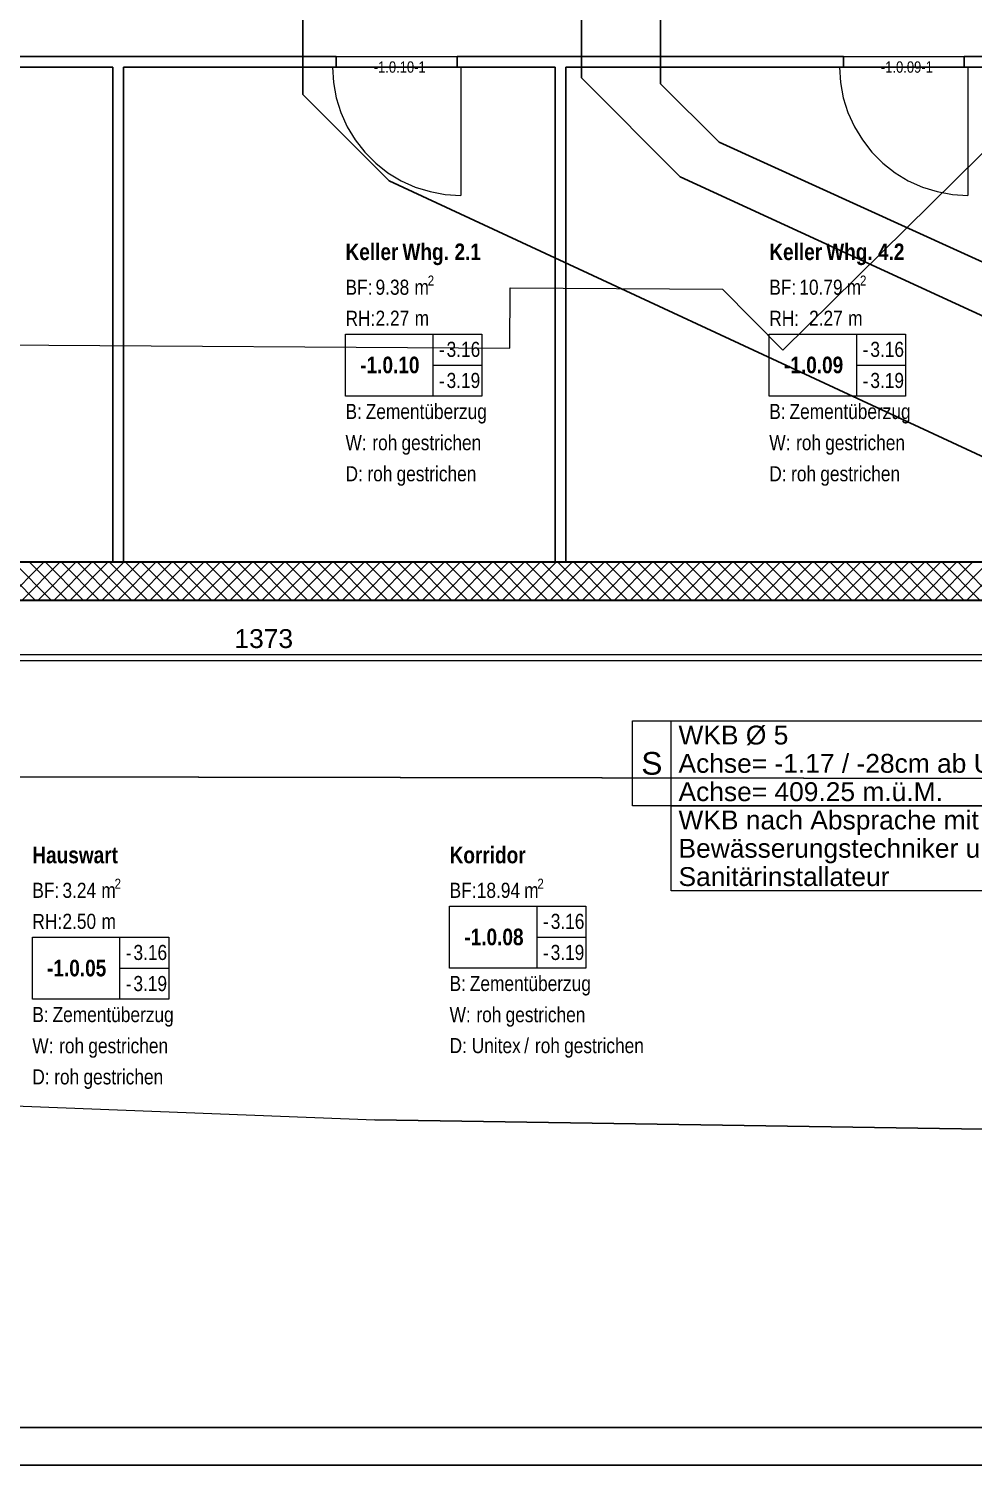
# Model space of a CAD drawing. Extents: x 885 to 2021, y 330 to 1122.
# Drawn here: x 1142.2 to 1267.4, y 362 to 552.3 of the extents above; entities that cross this region are included whole.
import ezdxf
from ezdxf.lldxf.tags import DXFTag

# ---------------------------------------------------------------- set-up
doc = ezdxf.new("R2010")
doc.units = 0
doc.layers.get('0').update_dxf_attribs({"lineweight": 18})
for name, color, linetype, lineweight in [('000 Kataster', 7, 'Continuous', 25), ('000 Kataster Abbruch', 7, 'Continuous', 25), ('000-3 Kataster Parzellengrenzen', 7, 'Continuous', 25), ('010 Aussenwände Bauteilschraffuren Neu', 7, 'Continuous', 25), ('010 Aussenwände Neu', 7, 'Continuous', 25), ('010 Türen Neu', 7, 'Continuous', 25), ('016 Trennwände Neu', 7, 'Continuous', 25), ('030 Bodenaufbauten Neu', 7, 'Continuous', 25), ('035 Decken Neu', 7, 'Continuous', 25), ('080 Raum Innen Kontur Neu', 7, 'Continuous', 25), ('080 Raum Innen Text Neu', 7, 'Continuous', 25), ('080 Raum Innen Textrahmen Neu', 7, 'Continuous', 25), ('160 Beschriftungen Ausführung Neu', 7, 'Continuous', 25)]:
    doc.layers.add(name, color=color, linetype=linetype, lineweight=lineweight)
for name, color, linetype, lineweight, true_color in [('A_Durchbruchbeschriftung', 7, 'Continuous', 18, 0x008080), ('A_Mass_Aussparungen', 7, 'Continuous', 18, 0x0080ff), ('GP_Kopf', 7, 'Continuous', 25, 0xffff80), ('S_Schmutzwasser_Einlage', 7, 'fein_strichliert-A0T8DHYQAL', 25, 0xcc6600)]:
    doc.layers.add(name, color=color, linetype=linetype, lineweight=lineweight, true_color=true_color)
doc.styles.get("Standard").update_dxf_attribs({"font": 'arial.ttf'})
tags = doc.linetypes.add('fein_strichliert-A0T8DHYQAL', pattern=[4, 1, -2, 1]).pattern_tags.tags
tags[8:9] = [DXFTag(74, 4), DXFTag(75, 0), DXFTag(340, '0'), DXFTag(46, 0.0), DXFTag(50, 0.0), DXFTag(44, 0.0), DXFTag(45, 0.0)]
tags[6:7] = [DXFTag(74, 4), DXFTag(75, 0), DXFTag(340, '0'), DXFTag(46, 0.0), DXFTag(50, 0.0), DXFTag(44, 0.0), DXFTag(45, 0.0)]
tags[4:5] = [DXFTag(74, 4), DXFTag(75, 0), DXFTag(340, '0'), DXFTag(46, 0.0), DXFTag(50, 0.0), DXFTag(44, 0.0), DXFTag(45, 0.0)]
tags = doc.linetypes.add('Strich 2_1mm', pattern=[0.003, 0.002, -0.001]).pattern_tags.tags
tags[6:7] = [DXFTag(74, 4), DXFTag(75, 0), DXFTag(340, '0'), DXFTag(46, 1.0), DXFTag(50, 0.0), DXFTag(44, 0.0), DXFTag(45, 0.0)]
tags[4:5] = [DXFTag(74, 4), DXFTag(75, 0), DXFTag(340, '0'), DXFTag(46, 1.0), DXFTag(50, 0.0), DXFTag(44, 0.0), DXFTag(45, 0.0)]
tags = doc.linetypes.add('Strich 6_1mm', pattern=[0.35, 0.3, -0.05]).pattern_tags.tags
tags[6:7] = [DXFTag(74, 4), DXFTag(75, 0), DXFTag(340, '0'), DXFTag(46, 1.0), DXFTag(50, 0.0), DXFTag(44, 0.0), DXFTag(45, 0.0)]
tags[4:5] = [DXFTag(74, 4), DXFTag(75, 0), DXFTag(340, '0'), DXFTag(46, 1.0), DXFTag(50, 0.0), DXFTag(44, 0.0), DXFTag(45, 0.0)]
tags = doc.linetypes.add('Strichpunkt 3_1_1mm Achsen', pattern=[0.005, 0.003, -0.001, 0, -0.001]).pattern_tags.tags
tags[10:11] = [DXFTag(74, 4), DXFTag(75, 0), DXFTag(340, '0'), DXFTag(46, 1.0), DXFTag(50, 0.0), DXFTag(44, 0.0), DXFTag(45, 0.0)]
tags[8:9] = [DXFTag(74, 4), DXFTag(75, 0), DXFTag(340, '0'), DXFTag(46, 1.0), DXFTag(50, 0.0), DXFTag(44, 0.0), DXFTag(45, 0.0)]
tags[6:7] = [DXFTag(74, 4), DXFTag(75, 0), DXFTag(340, '0'), DXFTag(46, 1.0), DXFTag(50, 0.0), DXFTag(44, 0.0), DXFTag(45, 0.0)]
tags[4:5] = [DXFTag(74, 4), DXFTag(75, 0), DXFTag(340, '0'), DXFTag(46, 1.0), DXFTag(50, 0.0), DXFTag(44, 0.0), DXFTag(45, 0.0)]
tags = doc.linetypes.add('Unsichtbare Linie', pattern='A,0,[1,5773_032 -1.UG1.shx,S=10,R=0,X=0,Y=0],-10,0', length=10).pattern_tags.tags
tags[14:15] = [DXFTag(74, 4), DXFTag(75, 0), DXFTag(340, '0'), DXFTag(46, 1.0), DXFTag(50, 0.0), DXFTag(44, 0.0), DXFTag(45, 0.0)]
tags[12:13] = [DXFTag(74, 4), DXFTag(75, 0), DXFTag(340, '0'), DXFTag(46, 1.0), DXFTag(50, 0.0), DXFTag(44, 0.0), DXFTag(45, 0.0)]

# ---------------------------------------------------------------- blocks, each defined once
blk = doc.blocks.new('Polygon-A0T8DHY5AL', base_point=(891.37, 366.97))
at = {"color": 0, "linetype": 'ByBlock', "lineweight": -2, "ltscale": 0.25}
blk.add_line((1931.37, 366.97), (891.37, 366.97), dxfattribs=at)
blk = doc.blocks.new('Polygon-A0T8DHY7AL', base_point=(886.37, 361.97))
at = {"color": 0, "linetype": 'ByBlock', "lineweight": -2, "ltscale": 0.25}
blk.add_line((1936.37, 361.97), (886.37, 361.97), dxfattribs=at)
blk = doc.blocks.new('Referenz-A0T8DHYSAL', base_point=(1035.58, 400))
at = {"layer": 'S_Schmutzwasser_Einlage', "color": 0, "lineweight": -2}
for p, q in [((1215.46, 648.2), (1215.46, 545.76)), ((1225.96, 646.63), (1225.96, 544.99)), ((1178.54, 553.54), (1178.54, 543.57)), ((1215.46, 545.76), (1228.55, 532.67)), ((1225.96, 544.99), (1233.71, 537.24)), ((1178.54, 543.57), (1189.98, 532.13)), ((1233.71, 537.24), (1299.26, 507.46)), ((1189.98, 532.13), (1269.62, 495.14)), ((1228.55, 532.67), (1293.9, 502.62))]:
    blk.add_line(p, q, dxfattribs=at)
blk = doc.blocks.new('Referenz-A0T8DHYUAL', base_point=(896.59, 372.19))
at = {"layer": '000 Kataster', "color": 0, "linetype": 'Strich 6_1mm', "lineweight": 13, "ltscale": 0.002197}
blk.add_line((1056.37, 453.35), (1586.81, 452.33), dxfattribs=at)
at = {"layer": '000 Kataster', "color": 0, "linetype": 'Continuous', "lineweight": 13, "ltscale": 0.0169}
for p, q in [((1586.81, 452.33), (1056.37, 453.35)), ((1113.51, 410.61), (1188.1, 407.74)), ((1113.51, 410.61), (1188.1, 407.74)), ((1188.1, 407.74), (1488.57, 403.14)), ((1488.57, 403.14), (1188.1, 407.74))]:
    blk.add_line(p, q, dxfattribs=at)
at = {"layer": '000 Kataster Abbruch', "color": 0, "linetype": 'Strich 2_1mm', "lineweight": 13, "ltscale": 0.002197}
for p, q in [((1242.17, 509.68), (1294.91, 561.77)), ((1205.96, 509.96), (1206.01, 517.96)), ((1206.01, 517.96), (1234.15, 517.79)), ((1234.15, 517.79), (1242.17, 509.68)), ((1101.76, 510.62), (1205.96, 509.96))]:
    blk.add_line(p, q, dxfattribs=at)
at = {"layer": '000-3 Kataster Parzellengrenzen', "color": 0, "linetype": 'Continuous', "lineweight": -2, "ltscale": 0.0625}
for p, q in [((1056.37, 453.35), (1721.15, 452.07)), ((1721.15, 452.07), (1056.37, 453.35))]:
    blk.add_line(p, q, dxfattribs=at)
at = {"layer": '010 Aussenwände Bauteilschraffuren Neu', "color": 0, "linetype": 'Continuous', "lineweight": 0, "ltscale": 0.0169}
for p, q in [((1143.1, 476.6), (1138.1, 481.6)), ((1139.24, 476.6), (1144.24, 481.6)), ((1145.22, 476.6), (1140.22, 481.6)), ((1141.36, 476.6), (1146.36, 481.6)), ((1147.34, 476.6), (1142.34, 481.6)), ((1143.48, 476.6), (1148.48, 481.6)), ((1149.46, 476.6), (1144.46, 481.6)), ((1145.6, 476.6), (1150.6, 481.6)), ((1151.58, 476.6), (1146.58, 481.6)), ((1147.73, 476.6), (1152.73, 481.6)), ((1153.7, 476.6), (1148.7, 481.6)), ((1149.85, 476.6), (1154.85, 481.6)), ((1155.83, 476.6), (1150.83, 481.6)), ((1151.97, 476.6), (1156.97, 481.6)), ((1157.95, 476.6), (1152.95, 481.6)), ((1154.09, 476.6), (1159.09, 481.6)), ((1160.07, 476.6), (1155.07, 481.6)), ((1156.21, 476.6), (1161.21, 481.6)), ((1162.19, 476.6), (1157.19, 481.6)), ((1158.33, 476.6), (1163.33, 481.6)), ((1164.31, 476.6), (1159.31, 481.6)), ((1160.45, 476.6), (1165.45, 481.6)), ((1166.43, 476.6), (1161.43, 481.6)), ((1162.58, 476.6), (1167.58, 481.6)), ((1168.55, 476.6), (1163.55, 481.6)), ((1164.7, 476.6), (1169.7, 481.6)), ((1170.68, 476.6), (1165.68, 481.6)), ((1166.82, 476.6), (1171.82, 481.6)), ((1172.8, 476.6), (1167.8, 481.6)), ((1168.94, 476.6), (1173.94, 481.6)), ((1174.92, 476.6), (1169.92, 481.6)), ((1171.06, 476.6), (1176.06, 481.6)), ((1177.04, 476.6), (1172.04, 481.6)), ((1173.18, 476.6), (1178.18, 481.6)), ((1179.16, 476.6), (1174.16, 481.6)), ((1175.3, 476.6), (1180.3, 481.6)), ((1181.28, 476.6), (1176.28, 481.6)), ((1177.42, 476.6), (1182.42, 481.6)), ((1183.4, 476.6), (1178.4, 481.6)), ((1179.55, 476.6), (1184.55, 481.6)), ((1185.52, 476.6), (1180.52, 481.6)), ((1181.67, 476.6), (1186.67, 481.6)), ((1187.65, 476.6), (1182.65, 481.6)), ((1183.79, 476.6), (1188.79, 481.6)), ((1189.77, 476.6), (1184.77, 481.6)), ((1185.91, 476.6), (1190.91, 481.6)), ((1191.89, 476.6), (1186.89, 481.6)), ((1188.03, 476.6), (1193.03, 481.6)), ((1194.01, 476.6), (1189.01, 481.6)), ((1190.15, 476.6), (1195.15, 481.6)), ((1196.13, 476.6), (1191.13, 481.6)), ((1192.27, 476.6), (1197.27, 481.6)), ((1198.25, 476.6), (1193.25, 481.6)), ((1194.4, 476.6), (1199.4, 481.6)), ((1200.37, 476.6), (1195.37, 481.6)), ((1196.52, 476.6), (1201.52, 481.6)), ((1202.5, 476.6), (1197.5, 481.6)), ((1198.64, 476.6), (1203.64, 481.6)), ((1204.62, 476.6), (1199.62, 481.6)), ((1200.76, 476.6), (1205.76, 481.6)), ((1206.74, 476.6), (1201.74, 481.6)), ((1202.88, 476.6), (1207.88, 481.6)), ((1208.86, 476.6), (1203.86, 481.6)), ((1205, 476.6), (1210, 481.6)), ((1210.98, 476.6), (1205.98, 481.6)), ((1207.12, 476.6), (1212.12, 481.6)), ((1213.1, 476.6), (1208.1, 481.6)), ((1209.24, 476.6), (1214.24, 481.6)), ((1215.22, 476.6), (1210.22, 481.6)), ((1211.37, 476.6), (1216.37, 481.6)), ((1217.34, 476.6), (1212.34, 481.6)), ((1213.49, 476.6), (1218.49, 481.6)), ((1219.47, 476.6), (1214.47, 481.6)), ((1215.61, 476.6), (1220.61, 481.6)), ((1221.59, 476.6), (1216.59, 481.6)), ((1217.73, 476.6), (1222.73, 481.6)), ((1223.71, 476.6), (1218.71, 481.6)), ((1219.85, 476.6), (1224.85, 481.6)), ((1225.83, 476.6), (1220.83, 481.6)), ((1221.97, 476.6), (1226.97, 481.6)), ((1227.95, 476.6), (1222.95, 481.6)), ((1224.09, 476.6), (1229.09, 481.6)), ((1230.07, 476.6), (1225.07, 481.6)), ((1226.21, 476.6), (1231.21, 481.6)), ((1232.19, 476.6), (1227.19, 481.6)), ((1228.34, 476.6), (1233.34, 481.6)), ((1234.31, 476.6), (1229.31, 481.6)), ((1230.46, 476.6), (1235.46, 481.6)), ((1236.44, 476.6), (1231.44, 481.6)), ((1232.58, 476.6), (1237.58, 481.6)), ((1238.56, 476.6), (1233.56, 481.6)), ((1234.7, 476.6), (1239.7, 481.6)), ((1240.68, 476.6), (1235.68, 481.6)), ((1236.82, 476.6), (1241.82, 481.6)), ((1242.8, 476.6), (1237.8, 481.6)), ((1238.94, 476.6), (1243.94, 481.6)), ((1244.92, 476.6), (1239.92, 481.6)), ((1241.06, 476.6), (1246.06, 481.6)), ((1247.04, 476.6), (1242.04, 481.6)), ((1243.19, 476.6), (1248.19, 481.6)), ((1249.16, 476.6), (1244.16, 481.6)), ((1245.31, 476.6), (1250.31, 481.6)), ((1251.29, 476.6), (1246.29, 481.6)), ((1247.43, 476.6), (1252.43, 481.6)), ((1253.41, 476.6), (1248.41, 481.6)), ((1249.55, 476.6), (1254.55, 481.6)), ((1255.53, 476.6), (1250.53, 481.6)), ((1251.67, 476.6), (1256.67, 481.6)), ((1257.65, 476.6), (1252.65, 481.6)), ((1253.79, 476.6), (1258.79, 481.6)), ((1259.77, 476.6), (1254.77, 481.6)), ((1255.91, 476.6), (1260.91, 481.6)), ((1261.89, 476.6), (1256.89, 481.6)), ((1258.03, 476.6), (1263.03, 481.6)), ((1264.01, 476.6), (1259.01, 481.6)), ((1260.16, 476.6), (1265.16, 481.6)), ((1266.13, 476.6), (1261.13, 481.6)), ((1262.28, 476.6), (1267.28, 481.6)), ((1268.26, 476.6), (1263.26, 481.6)), ((1264.4, 476.6), (1269.4, 481.6)), ((1270.38, 476.6), (1265.38, 481.6)), ((1266.52, 476.6), (1271.52, 481.6))]:
    blk.add_line(p, q, dxfattribs=at)
at = {"layer": '010 Aussenwände Neu', "color": 0, "lineweight": 35}
for p, q in [((1279.18, 481.6), (1041.78, 481.6)), ((1041.78, 476.6), (1532.88, 476.6))]:
    blk.add_line(p, q, dxfattribs=at)
at = {"layer": '010 Türen Neu', "color": 0, "lineweight": -2}
for p, q in [((1182.98, 548.6), (1182.98, 547.2)), ((1182.98, 548.6), (1182.98, 547.2)), ((1198.98, 548.6), (1198.98, 547.2)), ((1198.98, 548.6), (1198.98, 547.2)), ((1250.18, 548.6), (1250.18, 547.2)), ((1250.18, 548.6), (1250.18, 547.2)), ((1266.18, 548.6), (1266.18, 547.2)), ((1266.18, 548.6), (1266.18, 547.2))]:
    blk.add_line(p, q, dxfattribs=at)
at = {"layer": '010 Türen Neu', "color": 0, "linetype": 'Strichpunkt 3_1_1mm Achsen', "lineweight": 13, "ltscale": 0.0169}
for p, q in [((1182.98, 548.6), (1198.98, 548.6)), ((1250.18, 548.6), (1266.18, 548.6)), ((1182.98, 547.2), (1198.98, 547.2)), ((1250.18, 547.2), (1266.18, 547.2))]:
    blk.add_line(p, q, dxfattribs=at)
at = {"layer": '010 Türen Neu', "color": 0, "lineweight": 13}
for p, q in [((1182.98, 547.2), (1182.98, 548.6)), ((1182.98, 548.6), (1182.98, 547.2)), ((1198.98, 547.2), (1198.98, 548.6)), ((1198.98, 548.6), (1198.98, 547.2)), ((1250.18, 548.6), (1250.18, 547.2)), ((1250.18, 547.2), (1250.18, 548.6)), ((1266.18, 547.2), (1266.18, 548.6)), ((1266.18, 548.6), (1266.18, 547.2)), ((1199.48, 547.2), (1199.48, 530.2)), ((1266.68, 547.2), (1266.68, 530.2))]:
    blk.add_line(p, q, dxfattribs=at)
at = {"layer": '010 Türen Neu', "color": 0, "linetype": 'Continuous', "lineweight": 13, "ltscale": 0.0169}
for p, q in [((1182.48, 547.2), (1182.6, 545.15)), ((1249.68, 547.2), (1249.8, 545.15)), ((1182.6, 545.15), (1182.97, 543.13)), ((1249.8, 545.15), (1250.17, 543.13)), ((1182.97, 543.13), (1183.58, 541.17)), ((1250.17, 543.13), (1250.78, 541.17)), ((1183.58, 541.17), (1184.43, 539.3)), ((1250.78, 541.17), (1251.63, 539.3)), ((1184.43, 539.3), (1185.49, 537.55)), ((1251.63, 539.3), (1252.69, 537.55)), ((1185.49, 537.55), (1186.75, 535.93)), ((1252.69, 537.55), (1253.95, 535.93)), ((1186.75, 535.93), (1188.21, 534.48)), ((1253.95, 535.93), (1255.41, 534.48)), ((1188.21, 534.48), (1189.82, 533.21)), ((1189.82, 533.21), (1191.58, 532.15)), ((1255.41, 534.48), (1257.02, 533.21)), ((1257.02, 533.21), (1258.78, 532.15)), ((1191.58, 532.15), (1193.45, 531.31)), ((1193.45, 531.31), (1195.41, 530.7)), ((1258.78, 532.15), (1260.65, 531.31)), ((1260.65, 531.31), (1262.61, 530.7)), ((1195.41, 530.7), (1197.43, 530.33)), ((1197.43, 530.33), (1199.48, 530.2)), ((1262.61, 530.7), (1264.63, 530.33)), ((1264.63, 530.33), (1266.68, 530.2))]:
    blk.add_line(p, q, dxfattribs=at)
at = {"layer": '016 Trennwände Neu', "color": 0, "lineweight": -2}
for p, q in [((1182.98, 548.6), (1140.38, 548.6)), ((1182.98, 548.6), (1182.98, 547.2)), ((1250.18, 548.6), (1198.98, 548.6)), ((1198.98, 548.6), (1198.98, 547.2)), ((1250.18, 548.6), (1250.18, 547.2)), ((1266.18, 548.6), (1266.18, 547.2)), ((1279.18, 548.6), (1266.18, 548.6)), ((1140.38, 547.2), (1153.38, 547.2)), ((1153.38, 547.2), (1153.38, 481.6)), ((1154.78, 547.2), (1182.98, 547.2)), ((1154.78, 481.6), (1154.78, 547.2)), ((1198.98, 547.2), (1211.98, 547.2)), ((1211.98, 547.2), (1211.98, 481.6)), ((1213.38, 547.2), (1250.18, 547.2)), ((1213.38, 481.6), (1213.38, 547.2)), ((1266.18, 547.2), (1279.18, 547.2)), ((1153.38, 481.6), (1154.78, 481.6)), ((1211.98, 481.6), (1213.38, 481.6))]:
    blk.add_line(p, q, dxfattribs=at)
at = {"layer": '030 Bodenaufbauten Neu', "color": 0, "linetype": 'Unsichtbare Linie', "lineweight": 13, "ltscale": 0.002197}
blk.add_line((1279.18, 481.6), (1041.78, 481.6), dxfattribs=at)
at = {"layer": '035 Decken Neu', "color": 0, "linetype": 'Strichpunkt 3_1_1mm Achsen', "lineweight": 13, "ltscale": 0.002197}
blk.add_line((1035.78, 476.6), (1532.88, 476.6), dxfattribs=at)
at = {"layer": '035 Decken Neu', "color": 0, "linetype": 'Strich 2_1mm', "lineweight": 13, "ltscale": 0.002197}
blk.add_line((1125.78, 468.6), (1284.18, 468.6), dxfattribs=at)
at = {"layer": '035 Decken Neu', "color": 0, "linetype": 'Unsichtbare Linie', "lineweight": 13, "ltscale": 0.002197}
blk.add_line((1125.78, 468.6), (1296.18, 468.6), dxfattribs=at)
at = {"layer": '080 Raum Innen Kontur Neu', "color": 0, "linetype": 'Continuous', "lineweight": 13, "ltscale": 0.0169}
for p, q in [((1041.78, 548.6), (1279.18, 548.6)), ((1153.38, 547.2), (1096.18, 547.2)), ((1153.38, 481.6), (1153.38, 547.2)), ((1211.98, 547.2), (1154.78, 547.2)), ((1154.78, 547.2), (1154.78, 481.6)), ((1211.98, 481.6), (1211.98, 547.2)), ((1213.38, 547.2), (1213.38, 481.6)), ((1279.18, 547.2), (1213.38, 547.2)), ((1096.18, 481.6), (1153.38, 481.6)), ((1154.78, 481.6), (1211.98, 481.6)), ((1213.38, 481.6), (1279.18, 481.6))]:
    blk.add_line(p, q, dxfattribs=at)
at = {"layer": '080 Raum Innen Textrahmen Neu', "color": 0, "lineweight": 13}
for p, q in [((1184.21, 511.84), (1202.27, 511.84)), ((1184.21, 503.6), (1184.21, 511.84)), ((1195.76, 511.84), (1195.76, 503.6)), ((1202.27, 511.84), (1202.27, 503.6)), ((1240.36, 511.84), (1258.42, 511.84)), ((1240.36, 503.6), (1240.36, 511.84)), ((1251.91, 511.84), (1251.91, 503.6)), ((1258.42, 511.84), (1258.42, 503.6)), ((1195.76, 507.72), (1202.27, 507.72)), ((1251.91, 507.72), (1258.42, 507.72)), ((1202.27, 503.6), (1184.21, 503.6)), ((1258.42, 503.6), (1240.36, 503.6)), ((1198, 427.82), (1198, 436.06)), ((1198, 436.06), (1216.07, 436.06)), ((1209.56, 436.06), (1209.56, 427.82)), ((1216.07, 436.06), (1216.07, 427.82)), ((1142.71, 431.94), (1160.78, 431.94)), ((1142.71, 423.71), (1142.71, 431.94)), ((1154.26, 431.94), (1154.26, 423.71)), ((1160.78, 431.94), (1160.78, 423.71)), ((1209.56, 431.94), (1216.07, 431.94)), ((1154.26, 427.82), (1160.78, 427.82)), ((1216.07, 427.82), (1198, 427.82)), ((1160.78, 423.71), (1142.71, 423.71))]:
    blk.add_line(p, q, dxfattribs=at)
at = {"layer": '080 Raum Innen Text Neu', "color": 0, "linetype": 'Continuous', "lineweight": 13, "ltscale": 0.002197, "attachment_point": 1}
for s, insert, char_height in [('{\\fArial Narrow|b1|i0;Keller}', (1184.21, 523.83), 2.2), ('{\\fArial Narrow|b1|i0;Whg.}', (1191.75, 523.83), 2.2), ('{\\fArial Narrow|b1|i0;2.1}', (1198.65, 523.83), 2.2), ('{\\fArial Narrow|b1|i0;Keller}', (1240.36, 523.83), 2.2), ('{\\fArial Narrow|b1|i0;Whg.}', (1247.9, 523.83), 2.2), ('{\\fArial Narrow|b1|i0;4.2}', (1254.76, 523.83), 2.2), ('{\\fArial Narrow;2}', (1195.1, 519.58), 1.32), ('{\\fArial Narrow;2}', (1252.38, 519.58), 1.32), ('{\\fArial Narrow;BF:}', (1184.21, 519.04), 2), ('{\\fArial Narrow;9.38}', (1188.19, 519.04), 2), ('{\\fArial Narrow;m}', (1193.34, 519.04), 2), ('{\\fArial Narrow;BF:}', (1240.36, 519.04), 2), ('{\\fArial Narrow;10.79}', (1244.34, 519.04), 2), ('{\\fArial Narrow;m}', (1250.62, 519.04), 2), ('{\\fArial Narrow;RH:}', (1184.21, 514.92), 2), ('{\\fArial Narrow;2.27}', (1188.19, 514.93), 2), ('{\\fArial Narrow;m}', (1193.37, 514.93), 2), ('{\\fArial Narrow;RH:}', (1240.36, 514.92), 2), ('{\\fArial Narrow;2.27}', (1245.63, 514.93), 2), ('{\\fArial Narrow;m}', (1250.81, 514.93), 2), ('{\\fArial Narrow;3.16}', (1197.6, 510.81), 2), ('{\\fArial Narrow;3.16}', (1253.75, 510.81), 2), ('{\\fArial Narrow|b1|i0;-1.0.10}', (1186.16, 508.84), 2.2), ('{\\fArial Narrow;-}', (1196.58, 510.78), 2), ('{\\fArial Narrow|b1|i0;-1.0.09}', (1242.31, 508.84), 2.2), ('{\\fArial Narrow;-}', (1252.73, 510.78), 2), ('{\\fArial Narrow;3.19}', (1197.6, 506.69), 2), ('{\\fArial Narrow;3.19}', (1253.75, 506.69), 2), ('{\\fArial Narrow;-}', (1196.58, 506.66), 2), ('{\\fArial Narrow;-}', (1252.73, 506.66), 2), ('{\\fArial Narrow;B:}', (1184.21, 502.58), 2), ('{\\fArial Narrow;Zementüberzug}', (1186.89, 502.58), 2), ('{\\fArial Narrow;B:}', (1240.36, 502.58), 2), ('{\\fArial Narrow;Zementüberzug}', (1243.04, 502.58), 2), ('{\\fArial Narrow;W:}', (1184.21, 498.45), 2), ('{\\fArial Narrow;roh}', (1187.76, 498.45), 2), ('{\\fArial Narrow;gestrichen}', (1191.62, 498.45), 2), ('{\\fArial Narrow;W:}', (1240.36, 498.45), 2), ('{\\fArial Narrow;roh}', (1243.91, 498.45), 2), ('{\\fArial Narrow;gestrichen}', (1247.77, 498.45), 2), ('{\\fArial Narrow;D:}', (1184.21, 494.33), 2), ('{\\fArial Narrow;roh}', (1187.11, 494.33), 2), ('{\\fArial Narrow;gestrichen}', (1190.97, 494.33), 2), ('{\\fArial Narrow;D:}', (1240.36, 494.33), 2), ('{\\fArial Narrow;roh}', (1243.25, 494.33), 2), ('{\\fArial Narrow;gestrichen}', (1247.12, 494.33), 2), ('{\\fArial Narrow|b1|i0;Hauswart}', (1142.71, 443.92), 2.2), ('{\\fArial Narrow|b1|i0;Korridor}', (1198, 443.92), 2.2), ('{\\fArial Narrow;2}', (1153.61, 439.68), 1.32), ('{\\fArial Narrow;2}', (1209.64, 439.68), 1.32), ('{\\fArial Narrow;BF:}', (1142.71, 439.14), 2), ('{\\fArial Narrow;3.24}', (1146.7, 439.14), 2), ('{\\fArial Narrow;m}', (1151.85, 439.14), 2), ('{\\fArial Narrow;BF:}', (1198, 439.14), 2), ('{\\fArial Narrow;18.94}', (1201.6, 439.14), 2), ('{\\fArial Narrow;m}', (1207.88, 439.14), 2), ('{\\fArial Narrow;RH:}', (1142.71, 435.02), 2), ('{\\fArial Narrow;2.50}', (1146.7, 435.03), 2), ('{\\fArial Narrow;m}', (1151.88, 435.03), 2), ('{\\fArial Narrow;3.16}', (1211.4, 435.03), 2), ('{\\fArial Narrow|b1|i0;-1.0.08}', (1199.95, 433.06), 2.2), ('{\\fArial Narrow;-}', (1210.38, 435), 2), ('{\\fArial Narrow;3.16}', (1156.11, 430.91), 2), ('{\\fArial Narrow;3.19}', (1211.39, 430.91), 2), ('{\\fArial Narrow|b1|i0;-1.0.05}', (1144.66, 428.94), 2.2), ('{\\fArial Narrow;-}', (1155.09, 430.88), 2), ('{\\fArial Narrow;-}', (1210.38, 430.88), 2), ('{\\fArial Narrow;3.19}', (1156.1, 426.79), 2), ('{\\fArial Narrow;B:}', (1198, 426.8), 2), ('{\\fArial Narrow;Zementüberzug}', (1200.68, 426.8), 2), ('{\\fArial Narrow;-}', (1155.09, 426.76), 2), ('{\\fArial Narrow;B:}', (1142.71, 422.68), 2), ('{\\fArial Narrow;Zementüberzug}', (1145.39, 422.68), 2), ('{\\fArial Narrow;W:}', (1198, 422.67), 2), ('{\\fArial Narrow;roh}', (1201.55, 422.67), 2), ('{\\fArial Narrow;gestrichen}', (1205.42, 422.67), 2), ('{\\fArial Narrow;W:}', (1142.71, 418.55), 2), ('{\\fArial Narrow;roh}', (1146.26, 418.55), 2), ('{\\fArial Narrow;gestrichen}', (1150.13, 418.55), 2), ('{\\fArial Narrow;D:}', (1198, 418.57), 2), ('{\\fArial Narrow;Unitex}', (1200.93, 418.57), 2), ('{\\fArial Narrow;/}', (1207.88, 418.57), 2), ('{\\fArial Narrow;roh}', (1209.31, 418.57), 2), ('{\\fArial Narrow;gestrichen}', (1213.17, 418.57), 2), ('{\\fArial Narrow;D:}', (1142.71, 414.43), 2), ('{\\fArial Narrow;roh}', (1145.61, 414.43), 2), ('{\\fArial Narrow;gestrichen}', (1149.48, 414.43), 2)]:
    blk.add_mtext(s, dxfattribs=dict(at, insert=insert, char_height=char_height))
at = {"layer": '160 Beschriftungen Ausführung Neu', "color": 0, "linetype": 'Continuous', "lineweight": 13, "ltscale": 0.0169, "char_height": 1.5, "attachment_point": 1}
for s, insert in [('{\\fArial Narrow;-1.0.10-1}', (1187.95, 547.96)), ('{\\fArial Narrow;-1.0.09-1}', (1255.15, 547.96))]:
    blk.add_mtext(s, dxfattribs=dict(at, insert=insert))
blk = doc.blocks.new('Maß-A0T8DI0OAL', base_point=(1035.4, 467.4))
at = {"color": 0, "linetype": 'ByBlock', "lineweight": -2, "ltscale": 0.18}
blk.add_line((1035.78, 469.4), (1310.43, 469.4), dxfattribs=at)
at = {"color": 0, "linetype": 'ByBlock', "lineweight": -2, "ltscale": 0.18, "insert": (1169.49, 472.74), "char_height": 2.5, "attachment_point": 1}
blk.add_mtext('{\\fArial;1373}', dxfattribs=at)
blk = doc.blocks.new('Durchbruch beschriften-A0T8DI36AL', base_point=(1222.24, 449.34))
at = {"color": 0, "linetype": 'ByBlock', "lineweight": -2, "ltscale": 0.18}
for p, q in [((1275.77, 460.59), (1285.88, 479.15)), ((1275.77, 460.59), (1292.68, 476.6)), ((1275.77, 460.59), (1298.68, 476.6)), ((1222.24, 449.34), (1222.24, 460.59)), ((1222.24, 460.59), (1275.77, 460.59)), ((1227.36, 449.34), (1227.36, 460.59)), ((1275.77, 460.59), (1275.77, 449.34)), ((1275.77, 449.34), (1222.24, 449.34))]:
    blk.add_line(p, q, dxfattribs=at)
at = {"color": 0, "linetype": 'ByBlock', "lineweight": -2, "ltscale": 0.18, "char_height": 2.5, "attachment_point": 1}
for s, insert in [('{\\fArial; WKB Ø 5 }', (1227.36, 459.96)), ('{\\fArial; Achse= -1.17 / -28cm ab UKD }', (1227.36, 456.21)), ('{\\fArial; Achse= 409.25 m.ü.M. }', (1227.36, 452.46))]:
    blk.add_mtext(s, dxfattribs=dict(at, insert=insert))
at = {"color": 3, "linetype": 'ByBlock', "lineweight": -2, "ltscale": 0.18, "true_color": 0x00ff00, "insert": (1223.4, 456.46), "char_height": 3, "attachment_point": 1}
blk.add_mtext('{\\fArial;S}', dxfattribs=at)
blk = doc.blocks.new('Durchbruch beschriften-A0T8DI3GAL', base_point=(1227.36, 438.09))
at = {"color": 0, "linetype": 'ByBlock', "lineweight": -2, "ltscale": 0.18}
for p, q in [((1227.36, 438.09), (1227.36, 449.34)), ((1227.36, 449.34), (1273.16, 449.34)), ((1273.16, 449.34), (1273.16, 438.09)), ((1273.16, 438.09), (1227.36, 438.09))]:
    blk.add_line(p, q, dxfattribs=at)
at = {"color": 0, "linetype": 'ByBlock', "lineweight": -2, "ltscale": 0.18, "char_height": 2.5, "attachment_point": 1}
for s, insert in [('{\\fArial; WKB nach Absprache mit }', (1227.36, 448.71)), ('{\\fArial; Bewässerungstechniker und }', (1227.36, 444.96)), ('{\\fArial; Sanitärinstallateur }', (1227.36, 441.21))]:
    blk.add_mtext(s, dxfattribs=dict(at, insert=insert))

msp = doc.modelspace()

# ---------------------------------------------------------------- block references
at = {"color": 8, "lineweight": 25, "ltscale": 0.25, "true_color": 0x808080}
for name, p in [('Referenz-A0T8DHYUAL', (896.59, 372.19)), ('Referenz-A0T8DHYSAL', (1035.58, 400))]:
    msp.add_blockref(name, p, dxfattribs=at)
at = {"layer": 'A_Durchbruchbeschriftung', "ltscale": 0.18}
for name, p in [('Durchbruch beschriften-A0T8DI36AL', (1222.24, 449.34)), ('Durchbruch beschriften-A0T8DI3GAL', (1227.36, 438.09))]:
    msp.add_blockref(name, p, dxfattribs=at)
at = {"layer": 'A_Mass_Aussparungen', "ltscale": 0.18}
msp.add_blockref('Maß-A0T8DI0OAL', (1035.4, 467.4), dxfattribs=at)
at = {"layer": 'GP_Kopf', "ltscale": 0.25}
for name, p in [('Polygon-A0T8DHY7AL', (886.37, 361.97)), ('Polygon-A0T8DHY5AL', (891.37, 366.97))]:
    msp.add_blockref(name, p, dxfattribs=at)

doc.saveas('drawing.dxf')
